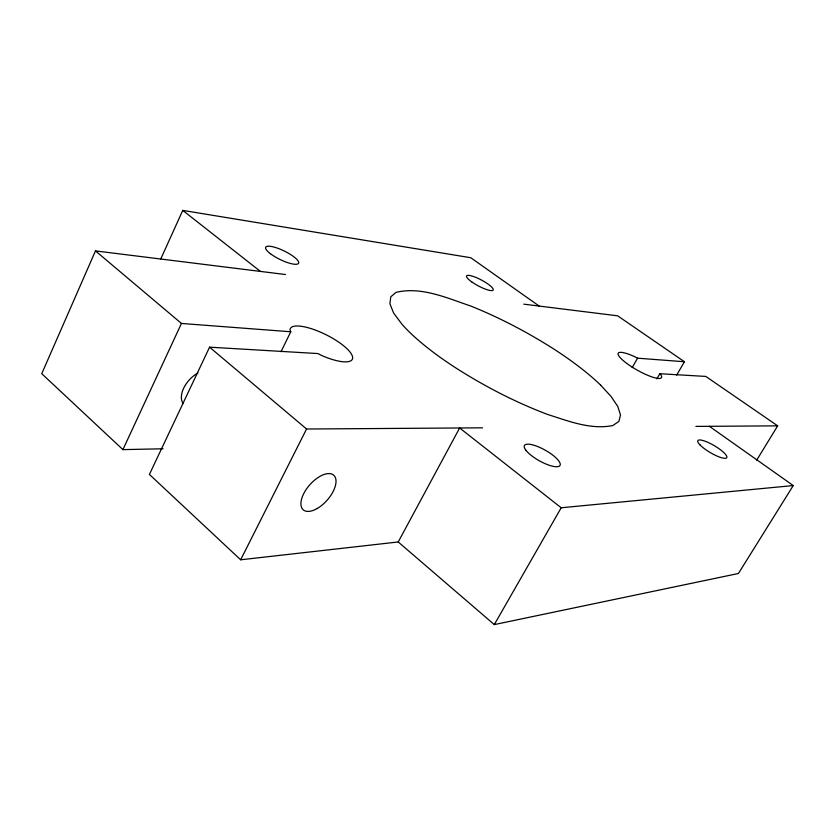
<?xml version="1.0" encoding="UTF-8"?>
<svg xmlns="http://www.w3.org/2000/svg" width="835" height="835" viewBox="0 0 835 835"><rect width="100%" height="100%" fill="white"/><g stroke="black" fill="none" stroke-linecap="round" stroke-linejoin="round"><path stroke-width="1.25" d="M285.466 274.527L95.472 250.907L41.75 373.694L122.912 449.627L163.044 448.781M160.8 258.902L182.761 210.399L470.773 257.733L539.18 306.069M122.912 449.627L181.446 323.458L290.768 331.766L281.009 351.712M290.768 331.766L290.006 330.002A34.59 10.344 26.4 0 1 320.932 332.34A34.59 10.344 26.4 0 1 352.631 357.38A34.59 10.344 26.4 0 1 321.892 355.595L317.895 353.56L209.575 347.172L149.413 474.426L240.657 559.794L398.222 541.967L494.299 624.601L738.422 573.488L793.25 485.563L709.364 426.299M240.657 559.794L306.549 429.013L482.557 427.823M398.222 541.967L459.647 427.979L561.193 507.764L793.25 485.563M632.158 367.671L637.575 358.184L684.449 361.743L676.663 375.134M494.299 624.601L561.193 507.764M656.821 378.871L659.796 373.725L705.805 376.428L777.677 425.84L756.677 460.189M695.868 426.403L777.677 425.84M523.795 304.159L617.639 315.818L684.449 361.743M637.575 358.173L634.84 356.764A24.883 5.407 29.4 0 0 618.578 355.501A24.883 5.407 29.4 0 0 644.964 374.09A24.883 5.407 29.4 0 0 660.996 375.061L659.796 373.715M182.761 210.399L260.395 271.406M95.472 250.907L181.446 323.448M209.575 347.172L306.56 429.002M600.615 385.112L611.022 396.395L617.785 406.478L620.509 414.964L618.881 421.435L612.775 425.558C590.512 429.952 568.416 421.028 547.509 414.421C514.099 401.739 482.286 385.144 452.34 365.678A129.916 33.108 28.4 0 1 402.042 324.335L393.629 313.031L389.903 303.763L390.79 296.811L396.061 292.354C421.571 286.311 447.153 298.116 470.94 306.09C499.393 317.592 526.697 331.839 552.613 348.258A129.905 33.108 28.4 0 1 600.615 385.112M183.168 403.472A21.762 12.942 -47.5 0 1 197.947 373.005M270.373 253.683A18.318 4.739 25.9 0 0 298.158 263.766A18.318 4.739 25.9 0 0 277.867 248.298A18.318 4.739 25.9 0 0 270.373 253.683M471.723 281.896A15.072 3.33 27.9 0 0 493.172 290.069A15.072 3.33 27.9 0 0 474.729 276.969A15.072 3.33 27.9 0 0 471.723 281.896M699.96 444.857A16.783 3.998 30.5 0 0 725.239 458.321A16.783 3.998 30.5 0 0 711.796 444.262A16.783 3.998 30.5 0 0 699.96 444.857M525.925 450.263A20.374 6.064 29.3 0 0 557.018 466.744A20.374 6.064 29.3 0 0 543.731 449.366A20.374 6.064 29.3 0 0 525.925 450.263M317.112 508.557A23.067 11.606 -48.6 0 0 334.292 475.773A23.067 11.606 -48.6 0 0 303.971 493.151A23.067 11.606 -48.6 0 0 317.112 508.557"/></g></svg>
